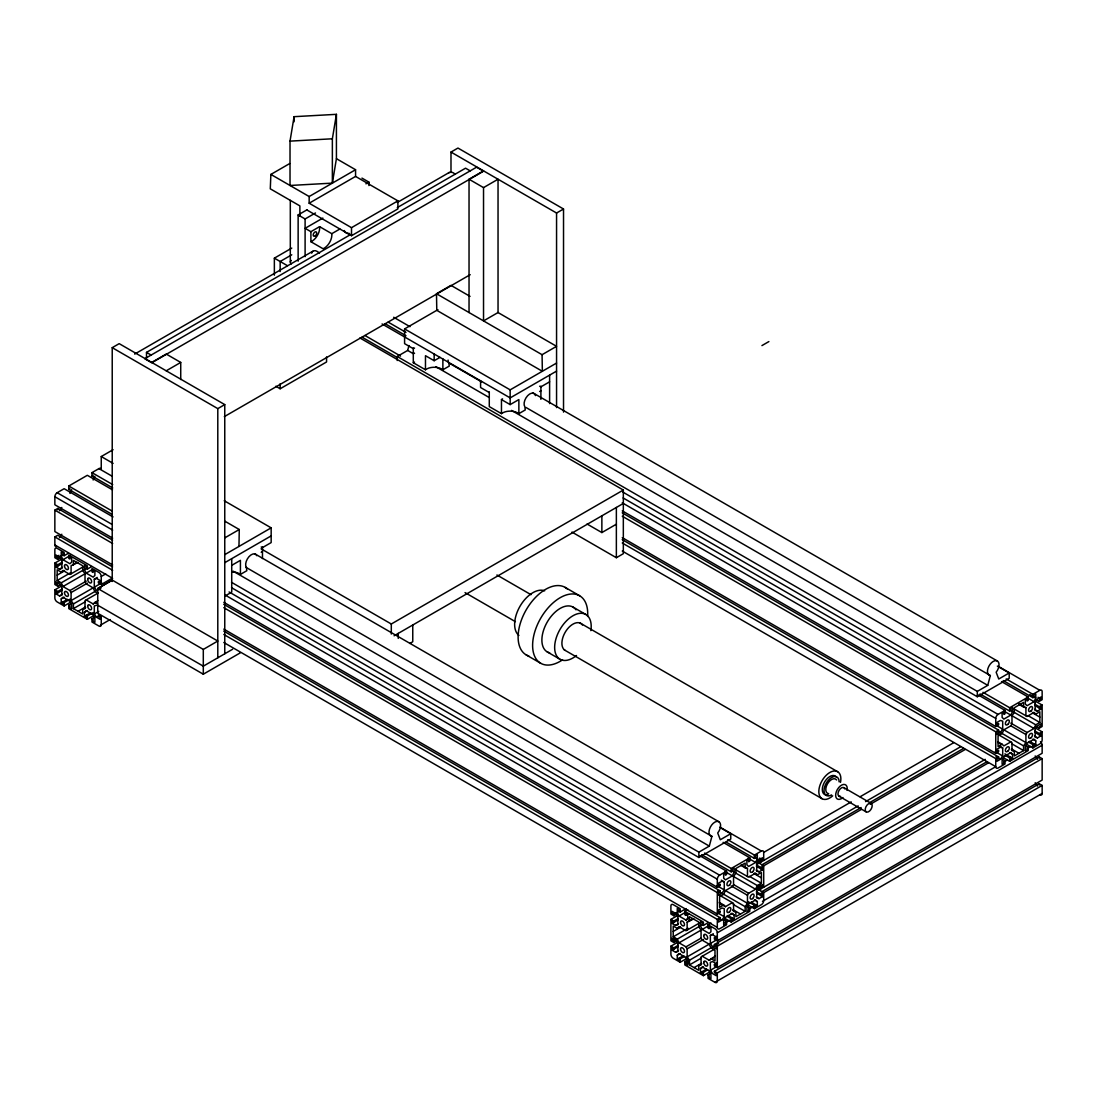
<?xml version="1.0" encoding="UTF-8"?>
<svg xmlns="http://www.w3.org/2000/svg" width="1097" height="1097" viewBox="0 0 1097 1097"><rect width="100%" height="100%" fill="white"/><g stroke="black" fill="none" stroke-linecap="round" stroke-linejoin="round"><path stroke-width="1.5" d="M238.968 546.429L239.269 529.522L224.597 521.048M290.019 141.129L294.078 116.68L336.422 114.335L336.422 158.681L332.364 183.13L290.019 185.475L290.019 141.129L332.364 138.784L336.422 114.335M397.21 360.502L397.21 356.484L407.673 350.437L408.962 345.555M231.522 582.329L698.858 852.136L709.306 846.102L711.912 836.339A8.2 4.731 -60 0 1 710.362 827.111A8.2 4.731 -60 0 1 719.248 821.982A8.2 4.731 -60 0 1 717.712 832.98L720.304 839.754L730.767 833.72L730.767 839.082L698.858 857.497L231.522 587.69M397.21 356.484L977.304 691.384L987.753 685.351L990.344 675.574A8.2 4.731 -60 0 1 988.808 666.359A8.2 4.731 -60 0 1 997.694 661.23A8.2 4.731 -60 0 1 996.145 672.228L998.75 679.002L1009.199 672.968L1009.199 678.33L977.304 696.746L622.726 492.032M69.934 493.389L71.675 489.701M93.135 479.992L94.877 476.304M699.913 855.756L726.584 871.169L726.584 874.515L725.419 875.187L725.419 873.171L723.691 874.172L723.691 878.19L725.419 879.876L732.385 875.859L734.126 872.17L734.126 868.152L732.385 869.153L732.385 871.169L731.219 871.827L701.586 854.714M723.115 842.359L749.786 857.772L749.786 861.118L748.634 861.789L748.634 859.774L746.892 860.775L746.892 864.806L748.634 866.479L755.586 862.461L757.328 858.773L757.328 854.755L755.586 855.756L755.586 857.772L754.434 858.43L726.269 842.181M732.906 910.304L735.868 912.018L735.868 916.708L745.151 911.346L745.151 906.671L747.468 903.311L747.468 895.275L748.634 893.273L755.586 889.242L757.328 885.567L761.387 883.222L761.387 872.499L757.328 874.844L754.366 873.13M978.346 695.004L1005.03 710.403L1005.03 713.763L1003.865 714.421L1003.865 712.419L1002.123 713.42L1002.123 717.438L1003.865 719.111L1010.831 715.093L1012.572 711.418L1012.572 707.387L1010.831 708.401L1010.831 710.403L1009.665 711.075L980.019 693.962M1001.547 681.607L1028.232 697.006L1028.232 700.366L1027.066 701.024L1027.066 699.022L1025.325 700.023L1025.325 704.041L1027.066 705.714L1034.032 701.696L1035.774 698.021L1035.774 694.003L1034.032 695.004L1034.032 697.006L1032.867 697.678L1003.234 680.565M1011.338 749.553L1014.3 751.267L1014.3 755.956L1023.583 750.595L1023.583 745.905L1025.914 742.559L1025.914 734.524L1027.066 732.508L1034.032 728.49L1035.774 724.815L1039.833 722.47L1039.833 711.747L1035.774 714.092L1032.812 712.378M59.485 510.804L61.816 507.458M59.485 537.599L61.816 534.253M223.733 604.282L720.208 890.929L720.208 892.259L718.466 893.273L718.466 895.275L721.949 893.273L724.267 889.914L724.267 881.878L721.305 880.164M223.733 631.077L720.208 917.709L720.208 919.053L718.466 920.054L718.466 922.07L721.949 920.054L724.267 916.708L724.267 908.673L721.949 908.001L718.466 910.016L718.466 912.018L720.208 911.017L720.208 912.361L717.301 914.034L223.802 629.102M622.218 512.834L998.64 730.163L998.64 731.507L996.899 732.508L996.899 734.524L1000.382 732.508L1002.699 729.162L1002.699 721.127L1000.382 720.455L996.899 722.47L996.899 724.473L998.64 723.472L998.64 724.815L995.747 726.488L622.273 510.859M622.218 539.628L998.64 756.957L998.64 758.301L996.899 759.302L996.899 761.318L1000.382 759.302L1002.699 755.956L1002.699 747.921L999.737 746.207M85.662 607.587L82.7 609.301L82.7 613.991L73.417 608.629L73.417 603.94L71.086 600.594L71.086 592.558L69.934 590.543L62.968 586.525L61.226 582.836L57.167 580.491L57.167 569.782L61.226 572.127L62.968 570.454L69.934 574.471L83.276 566.765M70.071 599.168L64.133 602.596L62.968 601.924L62.968 603.94L61.226 602.939L61.226 598.921L62.968 597.234L69.934 601.266L71.675 604.941L71.675 608.958L69.934 607.957L69.934 605.942L68.768 605.283L68.768 608.629L87.335 619.339L93.272 615.924M93.272 612.565L87.335 615.993L86.169 615.321L86.169 617.337L84.428 616.336L84.428 612.318L86.169 610.631L93.135 614.649L94.877 618.338L94.877 622.356L93.135 621.355L93.135 619.339L91.97 618.681L91.97 622.026L98.936 626.044A3.277 1.892 60 0 0 101.253 624.7L101.253 616.665L98.36 614.992L98.36 616.336L100.101 617.337L100.101 619.339L96.618 617.337L94.301 613.991L94.301 605.942L96.618 605.283M86.169 599.922L93.135 603.94L97.839 600.553M701.71 963.893L698.748 965.607L698.748 970.297L689.465 964.935L689.465 960.245L687.133 956.899L687.133 948.864L685.982 946.848L679.016 942.83L677.274 939.155L673.215 936.811L673.215 926.087L677.274 928.432L679.016 926.759L685.982 930.777L699.324 923.071M686.119 908.59L680.181 912.018L679.016 911.346L679.016 909.344L677.274 908.343L677.274 912.361L679.016 916.036L685.982 920.054L687.723 918.381L687.723 914.363L685.982 913.362L685.982 915.378L684.816 914.706L684.816 911.346L687.792 909.646M684.624 956.337L680.181 958.915L679.016 958.243L679.016 960.245L677.274 959.244L677.274 955.226L679.016 953.554L685.982 957.571L687.723 961.26L687.723 965.278L685.982 964.263L685.982 962.261L688.943 960.547M707.826 969.734L703.383 972.312L702.217 971.64L702.217 973.642L700.476 972.641L700.476 968.624L702.217 966.951L709.183 970.968L710.925 974.657L710.925 978.675L709.183 977.66L709.183 975.658L708.018 974.986L708.018 978.332L714.983 982.35L1042.15 793.46L1042.15 785.425L1039.243 783.752L714.408 971.298L714.408 972.641L716.149 973.642L716.149 975.658L712.666 973.642L710.349 970.297L710.349 962.261L712.666 961.589L716.149 963.605L716.149 965.607L714.408 964.606L714.408 965.95L717.301 967.623L1042.15 780.063L1042.15 758.63L1039.243 756.957L714.408 944.503L714.408 945.847L716.149 946.848L716.149 948.864L712.666 946.848L710.349 943.502L710.349 935.467L713.311 933.753M702.217 956.227L709.183 960.245L715.367 956.008M299.879 216.082L299.879 205.893L270.287 188.821L270.877 174.423L289.731 163.535M309.162 196.528L355.565 169.733L355.565 176.425L309.162 203.219L309.162 196.528L270.877 174.423M298.137 261.182L298.137 214.943L307.037 209.801M298.137 214.943L305.103 218.961L315.483 212.969M365.945 183.83L368.907 182.116L368.907 185.544M322.847 218.084L305.103 228.327L310.904 231.686L319.597 226.654L331.788 233.688L339.905 228.999M112.223 581.479L112.223 347.667L119.189 343.649L224.762 404.601L224.762 653.785M450.99 172.558L450.99 152.072L457.956 148.054L563.529 209.006L563.529 412.115M274.36 275.182L274.36 258.152L291.761 248.1M291.761 254.792L280.16 261.497L280.16 271.549M309.162 203.219L351.506 227.669L397.909 200.874L397.909 208.91L351.506 235.704L306.831 209.925M134.67 354.098L312.741 251.282M397.333 202.451L449.263 172.462M146.504 358.417L146.504 352.384L351.287 234.155M397.292 207.594L465.553 168.184L470.188 170.871M151.729 362.435L166.237 354.057L180.731 362.435L180.731 379.521M469.036 312.535L469.036 179.236L483.53 170.871M166.237 370.8L180.731 362.435M483.53 187.614L498.038 179.236L498.038 312.535L483.53 320.9L483.53 187.614L469.036 179.236M101.253 468.268L101.253 456.544L113.073 449.715M112.648 538.147L54.85 504.771L54.85 496.735A3.277 1.892 -60 0 1 57.167 492.718L64.133 488.7L113.032 516.934M111.743 514.178L68.768 489.372L68.768 486.026L87.335 475.303L112.525 489.852M112.717 487.946L91.97 475.975L91.97 472.629L98.936 468.611A3.277 1.892 -60 0 1 101.075 469.022M68.768 489.372L69.934 488.7M91.97 475.975L93.135 475.303M112.223 347.667L217.796 408.619L224.762 404.601M450.99 152.072L556.563 213.024L563.529 209.006M112.648 564.941L54.85 531.565L54.85 510.132L57.757 508.46L112.58 540.122M436.496 293.749L542.069 354.701L542.357 371.28L436.784 310.328L436.496 293.749L450.99 285.371L470.051 296.382M224.309 416.641L470.202 274.689M275.8 386.254L280.16 388.763L326.563 361.969L326.563 356.95M414.556 348.037A10.874 6.28 0 0 1 413.295 348.668L404.587 343.649L404.587 328.908L437.936 309.656M56.564 546.553A3.277 1.892 -60 0 1 54.85 544.962L54.85 536.927L57.757 535.254L112.58 566.916M62.2 562.185L57.757 564.749L57.757 566.093L56.016 565.092L56.016 567.094L59.485 569.11L61.816 568.438L61.816 560.402L59.485 557.057L56.016 555.041L56.016 557.057L58.977 555.343M56.016 557.057L57.757 558.058L60.719 556.344M101.061 587.978L96.618 590.543L94.301 587.197L94.301 579.161L96.618 578.489L100.101 580.491L100.101 582.507L98.36 581.506L98.36 582.836L101.253 584.509L101.253 576.474A3.277 1.892 60 0 0 98.936 572.456L91.97 568.438L91.97 571.784L93.135 572.456L93.135 570.454L94.877 571.455L94.877 575.472L93.135 577.145L86.169 573.128L84.428 569.439L84.428 565.421L86.169 566.422L86.169 568.438L87.335 569.11L87.335 565.764L68.768 555.041L68.768 558.387L69.934 559.059L69.934 557.057L71.675 558.058L71.675 562.075L69.934 563.748L62.968 559.731L61.226 556.042L64.202 554.328M61.226 556.042L61.226 552.024L62.968 553.039L62.968 555.041L64.133 555.713L64.133 552.367L57.167 548.349A3.277 1.892 60 0 0 54.85 549.679L54.85 557.715L57.757 559.401L60.719 557.687M64.133 555.713L68.576 553.149M60.719 584.482L57.757 586.182L54.85 584.509L54.85 563.076L62.268 558.798M62.968 559.731L70.386 555.452M56.016 567.094L62.2 563.529M59.485 569.11L62.46 567.396M72.58 564.9L77.023 562.336M61.226 572.127L64.202 570.413M71.086 573.8L71.086 565.764L77.86 562.514M57.167 575.13L64.586 570.851M448.289 361.681A8.2 4.731 -60 0 0 448.865 362.956L449.249 366.083L442.873 369.771A10.874 6.28 0 0 0 425.471 369.771L425.471 355.702L434.165 360.721L439.966 357.375M57.167 580.491L70.523 572.785M62.2 588.979L57.757 591.544L57.757 592.887L56.016 591.886L56.016 593.888L59.485 595.904L61.816 595.232L61.816 587.197L59.485 583.851L56.016 581.835L56.016 583.851L58.977 582.137M61.226 582.836L83.482 569.987M84.428 569.439L87.403 567.725M87.335 569.11L91.778 566.532M70.071 602.527L64.133 605.942L57.167 601.924A3.277 1.892 60 0 1 54.85 597.906L54.85 589.871L62.268 585.592M62.968 586.525L85.223 573.676M86.169 573.128L92.107 569.7M56.016 593.888L62.2 590.323M59.485 595.904L62.46 594.19M69.934 590.543L86.252 581.122M71.086 592.558L87.403 583.138M94.301 579.161L97.263 577.447M61.226 598.921L64.202 597.207M101.253 576.474L105.71 573.909M61.226 602.939L67.424 599.36M71.086 600.594L93.341 587.745M94.301 587.197L101.706 582.905M101.253 584.509L111.633 578.517M97.729 588.472L112.223 580.094L217.796 641.046L203.302 649.424L97.729 588.472L97.729 613.25L203.302 674.202L240.312 652.838M68.768 605.283L71.744 603.569M98.36 588.198L111.702 580.491M73.417 603.94L95.658 591.091M98.36 592.887L85.017 600.594L85.017 608.629L82.7 609.301M73.417 608.629L85.278 601.773M78.052 611.303L85.47 607.025M93.135 603.94L96.097 602.226M84.428 612.318L87.403 610.604M84.428 616.336L90.626 612.757M224.762 537.887L239.269 529.522M542.069 354.701L556.563 346.323L497.915 312.467M94.301 613.991L98.744 611.413M91.97 618.681L94.945 616.967M96.618 617.337L99.58 615.623M100.417 625.18L110.153 619.558M224.762 554.643L271.165 527.849L271.165 542.576L262.471 547.609A10.874 6.28 0 0 1 261.209 546.964M404.587 328.908L510.16 389.86L556.563 363.066M224.762 562.679L271.165 535.885M556.563 371.115L510.16 397.896L382.071 323.958M231.728 565.353L240.421 560.334L240.421 574.403A10.874 6.28 0 0 0 231.728 571.88M502.563 398.842A10.874 6.28 0 0 0 501.466 399.582L510.16 404.601L518.867 399.582L518.867 413.638A10.874 6.28 0 0 0 501.466 413.638L489.276 406.603L489.276 391.876M549.611 381.825L540.903 386.843A10.874 6.28 0 0 1 539.642 386.213M240.421 574.403L246.811 570.714L246.427 567.588A8.2 4.731 -60 0 1 248.882 556.81A8.2 4.731 -60 0 1 256.808 555.685M518.867 413.638L525.244 409.963L524.86 406.836A8.2 4.731 -60 0 1 527.671 395.674A8.2 4.731 -60 0 1 535.487 395.606M224.762 596.165L231.728 592.147L231.728 558.661M232.619 649.246L203.302 666.167L97.729 605.215M761.935 345.596L768.887 341.578M261.072 548.815L391.3 624.001L623.329 490.044L623.329 553.697L616.363 557.715L571.976 532.086M394.084 635.794L623.329 503.441M409.867 643.432L412.76 641.745L412.76 625.002M587.073 524.023L601.869 532.566L616.363 524.201M724.267 881.878L721.949 881.206L718.466 883.222L718.466 885.224L720.208 884.223L720.208 885.567L717.301 887.24L717.301 879.204A3.277 1.892 -60 0 1 719.618 875.187L726.584 871.169M704.548 853.082L731.219 868.481L749.786 857.772M727.75 839.685L754.434 855.084L761.387 851.066A3.277 1.892 -60 0 1 763.704 852.41L763.704 860.446M995.747 726.488L995.747 718.439A3.277 1.892 -60 0 1 998.064 714.421L1005.03 710.403M982.994 692.33L1009.665 707.73L1028.232 697.006M1006.196 678.933L1032.867 694.332L1039.833 690.315A3.277 1.892 -60 0 1 1042.15 691.659L1042.15 699.694L1039.243 701.367L1036.281 699.653M763.704 852.41L851.217 801.893M860.117 796.751L953.567 742.792M757.849 859.074L760.811 860.775L762.552 859.774L762.552 857.772L759.069 859.774L756.752 863.12L756.752 871.169L759.069 871.827L762.552 869.825L762.552 867.809L760.811 868.824L760.811 867.48L756.368 864.916M1034.8 704.151L1039.243 706.729L1039.243 708.059L1040.984 707.058L1040.984 709.073L1037.515 711.075L1035.184 710.403L1035.184 702.368L1037.515 699.022L1040.984 697.006L1040.984 699.022L1039.243 700.023L1039.243 701.367M757.314 864.148L858.183 805.911M865.588 801.619L960.519 746.81M678.248 918.491L673.791 921.069L673.791 922.399L672.063 921.398L672.063 923.413L675.533 925.415L677.864 924.744L677.864 916.708L675.533 913.362L672.063 911.346L672.063 913.362L673.791 914.363L676.767 912.649M677.274 912.361L680.25 910.647M680.181 912.018L680.181 908.673L673.215 904.655A3.277 1.892 60 0 0 670.898 905.999L670.898 914.034L673.791 915.707L676.767 913.993M761.757 864.916L861.145 807.543M870.044 802.401L963.495 748.456M676.767 940.787L673.791 942.501L670.898 940.828L670.898 919.396L678.316 915.104M223.802 607.669L717.301 892.601L720.208 890.929M760.811 867.48L861.337 809.449M870.236 804.307L965.168 749.498M622.273 516.221L995.747 731.836L998.64 730.163M1039.243 706.729L1042.15 705.056L1042.15 726.488L1039.243 728.161L1036.281 726.447M679.016 916.036L684.953 912.622M1014.053 708.923L1027.066 716.437L1034.032 712.419L1035.774 714.092M672.063 923.413L678.248 919.834M685.982 915.378L688.943 913.664M675.533 925.415L678.508 923.701M685.982 920.054L688.943 918.354M687.133 930.105L687.133 922.07L693.071 918.642M677.274 928.432L680.25 926.718M687.133 922.07L693.907 918.833M673.215 931.449L680.634 927.171M732.385 902.639L725.419 906.671L723.691 904.984L719.618 907.329L719.618 896.619L723.691 894.274L725.419 890.586L732.385 886.568L733.55 884.566L733.55 876.517L735.868 873.171L735.868 868.481L745.151 863.12L745.151 867.809L747.468 868.481L747.468 876.517M1010.831 741.887L1003.865 745.905L1002.123 744.232L998.064 746.577L998.064 735.854L1002.123 733.523L1003.865 729.834L1010.831 725.816L1011.983 723.801L1011.983 715.765L1014.3 712.419L1014.3 707.73L1023.583 702.368L1023.583 707.058L1025.914 707.73L1025.914 715.765L1027.066 716.437M673.215 936.811L688.052 928.24M757.849 885.869L760.811 887.569L762.552 886.568L762.552 884.566L759.069 886.568L756.752 889.914L756.752 897.949L759.069 898.621L762.552 896.619L762.552 894.604L760.811 895.618L760.811 894.274L756.368 891.71M678.248 945.285L673.791 947.863L673.791 949.193L672.063 948.192L672.063 950.208L675.533 952.21L677.864 951.538L677.864 943.502L675.533 940.156L672.063 938.141L672.063 940.156L675.025 938.442M758.26 890.38L985.216 759.357M622.273 537.653L995.747 753.282L998.64 751.596L998.64 750.266L996.899 751.267L996.899 749.251L1000.382 747.249L1002.699 747.921M672.063 940.156L673.791 941.157L676.767 939.443M677.274 939.155L699.529 926.307M710.993 923.03L708.018 924.744L708.018 928.103L709.183 928.761L709.183 926.759L710.925 927.76L710.925 931.778L709.183 933.451L702.217 929.433L700.476 925.758L703.451 924.044M700.476 925.758L700.476 921.741L702.217 922.742L702.217 924.744L703.383 925.415L707.826 922.851M761.236 892.026L986.697 761.853M687.6 957.983L680.181 962.261L673.215 958.243A3.277 1.892 60 0 1 670.898 954.225L670.898 946.19L678.316 941.898M223.802 634.464L717.301 919.396L720.208 917.709M760.811 894.274L988.37 762.895M622.273 543.015L995.747 758.63L998.64 756.957M1034.8 730.945L1039.243 733.523L1042.15 731.836L1042.15 739.885A3.277 1.892 -60 0 1 1039.833 743.903L1032.867 747.921L1026.943 744.493M679.016 942.83L701.271 929.995M702.217 929.433L708.155 926.019M1039.243 728.161L1039.243 726.817L1040.984 725.816L1040.984 723.801L1037.515 725.816L1035.184 729.162L1035.184 737.198L1037.515 737.87L1040.984 735.868L1040.984 733.852L1039.243 734.853L1039.243 733.523M672.063 950.208L678.248 946.629M223.802 642.499L717.301 927.431A3.277 1.892 -60 0 0 719.618 928.761L726.584 924.744L726.584 921.398L725.419 922.07L725.419 924.085L723.691 925.086L723.691 921.069L725.419 917.38L732.385 913.362L734.126 915.035L734.126 919.053L732.385 920.054L732.385 918.052L731.219 918.724L726.776 916.16M725.295 918.642L731.219 922.07L749.786 911.346L749.786 908.001L748.634 908.673L748.634 910.688L746.892 911.689L746.892 907.672L748.634 903.983L755.586 899.965L757.328 901.638L757.328 905.656L755.586 906.671L755.586 904.655L754.434 905.327L748.497 901.899M622.273 551.051L995.747 766.666A3.277 1.892 -60 0 0 998.064 768.01L1005.03 763.992L1005.03 760.646L1003.865 761.318L1003.865 763.32L1002.123 764.335L1002.123 760.303L1003.865 756.628L1010.831 752.611L1012.572 754.283L1012.572 758.301L1010.831 759.302L1010.831 757.3L1009.665 757.958L1005.222 755.394M1003.741 757.89L1009.665 761.318L1028.232 750.595L1028.232 747.249L1027.066 747.921L1027.066 749.923L1025.325 750.938L1025.325 746.906L1027.066 743.231L1034.032 739.213L1035.774 740.886L1035.774 744.904L1034.032 745.905L1034.032 743.903L1032.867 744.575L1028.424 741.997M725.364 922.769L729.82 920.205M749.1 909.07L753.543 906.506M762.456 901.364L995.336 766.913M1004.235 761.771L1007.197 760.056M1027.958 748.072L1030.933 746.358M675.533 952.21L678.508 950.496M685.982 946.848L700.818 938.292M747.016 904.394L754.434 908.673L761.387 904.655A3.277 1.892 -60 0 0 763.704 900.637L763.704 892.601L756.299 888.323M687.133 948.864L703.451 939.443M677.274 955.226L680.25 953.512M717.369 936.098L714.408 937.812L714.408 939.155L717.301 940.828L717.301 932.793L1042.15 745.233A3.277 1.892 60 0 0 1040.436 741.654M677.274 959.244L683.472 955.665M687.133 956.899L709.389 944.051M710.349 943.502L717.753 939.224M717.301 940.828L1042.15 753.282L1042.15 745.233M710.801 971.38L703.383 975.658L684.816 964.935L684.816 961.589L687.792 959.875M689.465 960.245L711.706 947.41M712.666 946.848L718.59 943.434M685.982 964.263L688.943 962.563M714.408 944.503L717.301 946.19L1042.15 758.63M714.408 949.193L701.065 956.899L701.065 964.935L698.748 965.607M689.465 964.935L701.326 958.092M694.099 967.623L701.518 963.331M709.183 960.245L713.626 957.681M700.476 968.624L703.451 966.91M700.476 972.641L706.674 969.062M714.408 964.606L717.369 962.892M710.349 970.297L716.272 966.868M708.018 974.986L710.993 973.272M714.408 971.298L717.301 972.97L1042.15 785.425M710.349 935.467L712.666 934.795L716.149 936.811L716.149 938.813L714.408 937.812M1014.3 751.267L1011.983 750.595L1011.983 742.559L997.488 734.195M735.868 912.018L733.55 911.346L733.55 903.311L720.208 895.618M336.422 158.681L355.565 169.733M361.941 178.098L368.907 182.116M355.565 176.425L397.909 200.874M310.904 231.686L310.904 241.724L323.08 248.758A10.874 6.28 -60 0 0 331.788 233.688M532.991 392.904L997.351 660.997M393.672 317.266L409.976 326.673M998.339 666.359L1039.833 690.315M997.338 666.112L1009.199 672.968M388.201 322.134L405.986 332.405M1038.023 697.308L1040.984 699.022M274.36 258.152L287.291 265.611M1029.836 694.593L1035.774 698.021M385.239 323.78L405.986 335.751M1034.745 700.777L1042.15 705.056M450.318 363.793L481.473 381.783M525.984 407.481L990.344 675.574M1026.614 697.418L1034.032 701.696M1034.8 705.494L1040.984 709.073M489.276 392.548L480.582 387.515L480.582 380.824M1034.54 709.361L1037.515 711.075M407.673 350.437L413.596 353.865M435.852 366.713L489.262 397.553M511.517 410.401L987.753 685.351M1018.496 703.451L1025.914 707.73M1019.14 704.493L1023.583 707.058M1032.414 712.831L1039.833 717.109M1027.971 715.614L1039.833 722.47M413.295 347.996L413.295 362.737L425.471 369.771M364.999 335.531L400.57 356.072M1009.597 709.704L1012.572 711.418M1013.546 711.98L1035.774 724.815M362.037 337.163L397.594 357.704M359.926 337.958L623.329 490.044M1034.745 727.558L1042.15 731.836M1004.893 711.679L1010.831 715.093M1011.804 715.655L1034.032 728.49M1034.8 732.289L1040.984 735.868M623.123 497.956L998.064 714.421M1034.54 736.156L1037.515 737.87M1010.762 723.101L1027.066 732.508M1011.091 725.967L1025.914 734.524M1032.812 739.172L1035.774 740.886M622.273 502.824L995.747 718.439M1029.589 741.325L1035.774 744.904M996.775 725.734L1002.699 729.162M1003.673 729.724L1025.914 742.559M1025.27 745.535L1028.232 747.249M997.42 730.794L1000.382 732.508M1001.355 733.07L1023.583 745.905M1011.736 743.752L1023.583 750.595M1011.53 749.004L1018.948 753.282M997.68 741.668L1002.123 744.232M997.941 742.491L1000.903 744.191M1009.597 752.569L1012.572 754.283M1004.893 753.872L1012.572 758.301M995.294 751.678L1002.699 755.956M1002.055 758.932L1005.03 760.646M995.939 756.738L1000.382 759.302M565.147 587.389L579.641 595.767M146.504 352.384L151.153 355.058M573.087 607.135L585.839 614.498M496.914 574.993L530.989 594.67M579.874 622.89L837.642 771.712M843.908 787.646L871.169 803.388A4.923 2.838 -60 0 1 869.606 811.012A4.923 2.838 -60 0 1 865.341 808.544A4.923 2.838 -60 0 1 871.169 803.388M838.986 796.175L866.246 811.917M465.032 592.586L515.398 621.67M564.283 649.89L822.051 798.712M547.238 651.892L560.005 659.256M526.176 654.882L540.684 663.26M224.241 500.753L271.165 527.849M101.253 456.544L113.101 463.387M254.545 553.656L718.905 821.749M98.936 468.611L112.278 476.304M719.893 827.111L761.387 851.066M720.372 827.728L730.767 833.72M91.97 472.629L112.717 484.6M759.59 858.06L762.552 859.774M754.366 857.059L757.328 858.773M757.849 860.405L760.811 862.119L760.811 860.775M756.299 861.529L763.704 865.807L763.704 887.24M246.057 567.382L711.912 836.339M748.181 858.183L755.586 862.461M756.368 866.246L762.552 869.825M756.107 870.127L759.069 871.827M233.085 571.153L709.306 846.102M741.545 865.067L747.468 868.481M740.708 865.245L745.151 867.809M753.982 873.582L761.387 877.861M749.539 876.38L761.387 883.222M735.292 869.496L748.634 877.189L755.586 873.171L757.328 874.844M68.768 486.026L111.743 510.832M759.59 884.854L762.552 886.568M731.164 870.456L734.126 872.17M735.1 872.732L757.328 885.567M757.849 887.199L760.811 888.913L760.811 887.569M724.98 871.58L732.385 875.859M733.358 876.421L755.586 889.242M756.368 893.04L762.552 896.619M57.167 492.718L112.004 524.38M229.081 591.969L719.618 875.187M756.107 896.921L759.069 898.621M733.811 884.717L748.634 893.273M731.164 885.869L747.468 895.275M754.366 899.924L757.328 901.638M54.85 496.735L112.648 530.112M225.283 595.136L717.301 879.204M751.143 902.091L757.328 905.656M716.848 885.636L724.267 889.914M725.24 890.476L747.468 903.311M223.802 602.322L717.301 887.24M746.824 906.287L749.786 908.001M717.493 890.695L721.949 893.273M722.923 893.836L745.151 906.671M54.85 510.132L112.648 543.509M733.29 904.504L745.151 911.346M733.098 909.756L740.502 914.034M719.234 902.42L723.691 904.984M719.495 903.242L725.419 906.671M731.164 913.321L734.126 915.035M727.942 915.488L734.126 919.053M718.343 913.294L724.267 916.708M723.622 919.684L726.584 921.398M718.974 918.354L721.949 920.054M54.85 536.927L112.648 570.289M54.85 544.962L112.648 578.338M684.816 911.346L703.383 922.07L703.383 925.415M708.018 924.744L714.983 928.761A3.277 1.892 60 0 1 717.301 932.793M54.85 563.076L57.757 564.749M670.898 919.396L673.791 921.069M97.578 593.107L94.877 591.544L93.135 587.869L86.169 583.837L85.017 581.835L85.017 573.8L82.7 570.454L82.7 565.764L73.417 560.402L73.417 565.092M94.877 602.267L97.578 603.83M710.925 958.572L714.983 960.917L714.983 950.208L710.925 947.863L709.183 944.174L702.217 940.156L701.065 938.141L701.065 930.105L698.748 926.759L698.748 922.07L689.465 916.708L689.465 921.398M56.016 583.851L57.757 584.852L57.757 586.182M54.85 589.871L57.757 591.544M670.898 946.19L673.791 947.863M684.816 961.589L685.982 962.261M1035.184 755.956L1037.515 759.302M1035.184 782.751L1037.515 786.096M1039.243 756.957L1039.243 758.301M1039.243 783.752L1039.243 785.095M1032.867 694.332L1032.867 697.678M1032.867 744.575L1032.867 747.921M1009.665 707.73L1009.665 711.075M1009.665 757.958L1009.665 761.318M995.747 731.836L995.747 753.282M995.747 758.63L995.747 766.666M977.304 691.384L977.304 696.746M754.434 855.084L754.434 858.43M754.434 905.327L754.434 908.673M731.219 868.481L731.219 871.827M731.219 918.724L731.219 922.07M717.301 892.601L717.301 914.034M717.301 919.396L717.301 927.431M717.301 946.19L717.301 967.623M717.301 972.97L717.301 981.02A3.277 1.892 60 0 1 714.983 982.35M703.383 972.312L703.383 975.658M698.858 852.136L698.858 857.497M680.181 958.915L680.181 962.261M673.791 914.363L673.791 915.707M673.791 941.157L673.791 942.501M616.363 507.458L616.363 557.715M601.869 515.823L601.869 532.566M556.563 213.024L556.563 407.59M549.611 375.133L549.611 403.6M540.903 386.185L540.903 399.349M510.16 389.86L510.16 404.601M501.466 399.582L501.466 413.638M442.873 358.829L442.873 369.771M434.165 354.029L434.165 360.721M398.252 633.38L398.252 638.399M391.3 624.001L391.3 634.052M351.506 227.669L351.506 235.704M332.364 138.784L332.364 183.13M305.103 218.961L305.103 256.643M294.078 116.68L294.078 121.794M290.307 200.326L290.307 261.977M280.16 383.744L280.16 388.763M262.471 546.937L262.471 558.551M217.796 408.619L217.796 657.802M203.302 649.424L203.302 674.202M87.335 615.993L87.335 619.339M64.133 602.596L64.133 605.942M57.757 508.46L57.757 509.803M57.757 558.058L57.757 559.401M1042.15 793.46A3.277 1.892 60 0 1 1039.833 794.804M291.336 263.897A4.923 2.838 0 0 1 291.336 260.442M349.148 233.346A10.874 6.28 -60 0 1 344.28 230.535M319.597 226.654A10.874 6.28 -60 0 1 310.904 241.724M311.671 253.174A8.2 4.731 60 0 1 319.501 253.229M448.344 173.326A8.2 4.731 60 0 1 454.871 173.97M539.642 391.506A10.874 6.28 0 0 1 540.903 390.875M448.138 360.899A8.2 4.731 -60 0 1 448.097 360.063M414.556 362.092A10.874 6.28 0 0 1 413.295 362.737M413.295 352.685A10.874 6.28 0 0 1 414.556 353.33M261.209 552.271A10.874 6.28 0 0 1 262.471 551.626M827.892 794.749A10.668 6.157 -60 0 1 823.861 783.368A10.668 6.157 -60 0 1 836.38 777.087M831.581 794.927A10.668 6.157 -60 0 1 824.039 790.567A10.668 6.157 -60 0 1 831.581 777.512A10.668 6.157 -60 0 1 839.123 781.859M828.688 793.693A8.2 4.731 -60 0 1 827.481 783.848A8.2 4.731 -60 0 1 836.613 779.967M842.949 797.519A8.2 4.731 -60 0 1 835.667 795.832A8.2 4.731 -60 0 1 841.948 784.945A8.2 4.731 -60 0 1 847.049 790.402M832.692 795.86A15.591 8.995 -60 0 1 818.869 792.665A15.591 8.995 -60 0 1 830.799 771.973A15.591 8.995 -60 0 1 840.494 782.353M840.549 796.312A4.923 2.838 -60 0 1 838.986 790.484A4.923 2.838 -60 0 1 844.8 788.921M518.908 635.424A25.848 14.919 -60 0 1 519.978 606.312A25.848 14.919 -60 0 1 544.647 590.83M565.133 650.384A15.591 8.995 -60 0 1 566.217 630.652A15.591 8.995 -60 0 1 582.466 625.002M528.891 656.061A38.971 22.502 -60 0 1 526.176 609.891A38.971 22.502 -60 0 1 567.519 589.144M562.555 659.832A38.971 22.502 -60 0 1 532.621 646.339A38.971 22.502 -60 0 1 560.965 597.248A38.971 22.502 -60 0 1 587.608 616.432M576.501 655.512A25.848 14.919 -60 0 1 554.684 648.793A25.848 14.919 -60 0 1 574.115 615.129A25.848 14.919 -60 0 1 590.844 630.652M549.679 652.852A25.848 14.919 -60 0 1 547.814 621.08A25.848 14.919 -60 0 1 575.994 609.822M476.578 167.183L144.763 358.746L151.729 362.764L483.53 171.201L476.578 167.183M703.726 935.672A2.784 1.604 60 0 0 706.687 939.347A2.784 1.604 60 0 0 706.687 935.398A2.784 1.604 60 0 0 703.726 935.672M680.524 922.275A2.784 1.604 60 0 0 683.486 925.95A2.784 1.604 60 0 0 683.486 922.001A2.784 1.604 60 0 0 680.524 922.275M703.726 962.467A2.784 1.604 60 0 0 706.687 966.142A2.784 1.604 60 0 0 706.687 962.192A2.784 1.604 60 0 0 703.726 962.467M680.524 949.07A2.784 1.604 60 0 0 683.486 952.745A2.784 1.604 60 0 0 683.486 948.795A2.784 1.604 60 0 0 680.524 949.07M87.678 606.147A2.784 1.604 60 0 0 90.64 609.836A2.784 1.604 60 0 0 90.64 605.887A2.784 1.604 60 0 0 87.678 606.147M87.678 579.353A2.784 1.604 60 0 0 90.64 583.042A2.784 1.604 60 0 0 90.64 579.093A2.784 1.604 60 0 0 87.678 579.353M64.476 565.956A2.784 1.604 60 0 0 67.438 569.645A2.784 1.604 60 0 0 67.438 565.695A2.784 1.604 60 0 0 64.476 565.956M64.476 592.75A2.784 1.604 60 0 0 67.438 596.439A2.784 1.604 60 0 0 67.438 592.49A2.784 1.604 60 0 0 64.476 592.75M1007.855 724.363A2.784 1.604 -60 0 0 1008.746 720.043A2.784 1.604 -60 0 0 1005.442 722.978A2.784 1.604 -60 0 0 1007.855 724.363M1031.057 710.979A2.784 1.604 -60 0 0 1031.948 706.646A2.784 1.604 -60 0 0 1028.643 709.581A2.784 1.604 -60 0 0 1031.057 710.979M1031.057 737.76A2.784 1.604 -60 0 0 1031.948 733.44A2.784 1.604 -60 0 0 1028.643 736.375A2.784 1.604 -60 0 0 1031.057 737.76M1007.855 751.157A2.784 1.604 -60 0 0 1008.746 746.838A2.784 1.604 -60 0 0 1005.442 749.772A2.784 1.604 -60 0 0 1007.855 751.157M752.624 871.731A2.784 1.604 -60 0 0 753.502 867.412A2.784 1.604 -60 0 0 750.197 870.332A2.784 1.604 -60 0 0 752.624 871.731M729.423 885.128A2.784 1.604 -60 0 0 730.3 880.809A2.784 1.604 -60 0 0 726.996 883.729A2.784 1.604 -60 0 0 729.423 885.128M729.423 911.922A2.784 1.604 -60 0 0 730.3 907.603A2.784 1.604 -60 0 0 726.996 910.524A2.784 1.604 -60 0 0 729.423 911.922M752.624 898.525A2.784 1.604 -60 0 0 753.502 894.206A2.784 1.604 -60 0 0 750.197 897.127A2.784 1.604 -60 0 0 752.624 898.525M315.415 235.704A2.455 1.426 -60 0 0 316.183 231.892A2.455 1.426 -60 0 0 313.276 234.47A2.455 1.426 -60 0 0 315.415 235.704"/></g></svg>
